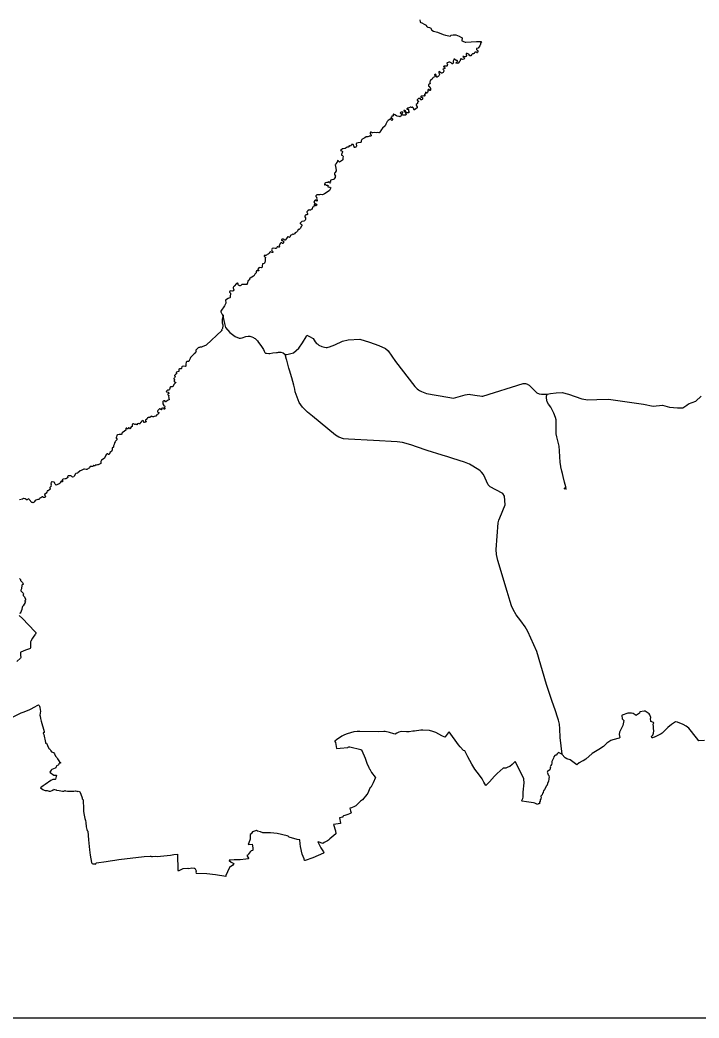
# Model space of a CAD drawing. Extents: x 0 to 452, y 0 to 685.
# Drawn here: x 87.8 to 171.7, y 0 to 123.3 of the extents above; entities that cross this region are included whole.
import ezdxf

# ---------------------------------------------------------------- set-up
doc = ezdxf.new("R2010")
doc.units = 0
doc.layers.get('0').update_dxf_attribs({"linetype": 'CONTINUOUS'})

msp = doc.modelspace()

# ---------------------------------------------------------------- linework, layer by layer
at = {"color": 7}
msp.add_lwpolyline([(0, 684.671111), (451.555556, 684.671111), (451.555556, 0), (0, 0), (0, 684.671111)], close=True, dxfattribs=at)
for points in [[(137.16441, 123.320087), (137.178741, 123.293628), (137.19638, 123.105113), (137.218429, 123.043377), (137.294497, 122.987153), (137.437813, 122.935338), (137.723342, 122.79533), (137.888707, 122.695009), (137.933906, 122.652014), (138.019896, 122.510903), (138.090451, 122.443655), (138.149983, 122.420503), (138.374879, 122.374201), (138.535833, 122.26947), (138.577726, 122.222066), (138.621823, 122.07434), (138.652691, 122.04237), (138.862153, 121.922205), (139.345018, 121.787708), (140.060495, 121.514306), (140.349332, 121.419496), (140.954566, 121.318073), (140.977717, 121.3302), (141.018507, 121.388628), (141.044965, 121.405165), (141.278681, 121.451467), (141.392231, 121.456979), (141.525625, 121.445955), (141.598386, 121.481232), (141.620434, 121.481232), (142.039358, 121.299332), (142.338116, 121.137274), (142.383316, 121.098689), (142.391033, 121.063412), (142.351345, 120.762448), (142.365677, 120.73158), (142.682075, 120.593776), (142.781293, 120.566215), (142.861771, 120.561806), (144.193507, 120.652205), (144.365486, 120.653307), (144.719366, 120.629054), (144.774488, 120.614722)], [(144.774488, 120.614722), (144.682986, 120.444948), (144.665347, 120.293915), (144.587075, 120.125243), (144.474627, 119.951059), (144.366588, 119.81546), (144.225477, 119.796719), (144.18579, 119.777977), (144.172561, 119.759236), (144.171458, 119.647891), (144.206736, 119.604896), (144.294931, 119.548672), (144.321389, 119.511189), (144.33572, 119.451658), (144.331311, 119.387717), (144.297136, 119.29842), (144.264062, 119.25322), (144.225477, 119.238889), (144.169254, 119.312752), (144.106415, 119.331493), (144.033655, 119.327083), (143.984045, 119.307239), (143.953177, 119.277474), (143.901363, 119.187075), (143.871597, 119.158412), (143.819783, 119.133056), (143.676467, 119.09888), (143.626858, 119.075729), (143.566224, 119.013993), (143.47362, 118.869575), (143.343533, 118.854141), (143.321484, 118.860755), (143.292821, 118.968793), (143.220061, 119.085651), (143.03375, 119.170538), (142.931224, 119.170538), (142.899254, 119.138568), (142.903663, 119.087856), (142.947761, 118.951155), (142.934531, 118.911467), (142.847439, 118.806736), (142.791215, 118.767049), (142.760347, 118.763741), (142.594983, 118.804531), (142.546476, 118.805634), (142.48474, 118.779175), (142.527734, 118.727361), (142.63908, 118.647986), (142.67105, 118.596172), (142.661129, 118.522309), (142.637977, 118.493646), (142.599393, 118.473802), (142.427413, 118.4275), (142.275278, 118.480417), (142.24, 118.481519), (142.20803, 118.464982), (142.181571, 118.413168), (142.159523, 118.290799), (142.142986, 118.257726), (142.018412, 118.119922), (141.95888, 117.99204), (141.919193, 117.940226), (141.862969, 117.915972), (141.642483, 117.98322), (141.620434, 118.006371), (141.644688, 118.048264), (141.793516, 118.149687), (141.825486, 118.205912), (141.823281, 118.244496), (141.803438, 118.280877), (141.774774, 118.304028), (141.656814, 118.30513), (141.448455, 118.455061), (141.383412, 118.469392), (141.350338, 118.291901), (141.302934, 118.216936), (141.288602, 118.175043), (141.313958, 118.083542), (141.310651, 118.041649), (141.28309, 117.968889), (141.254427, 117.925894), (141.200408, 117.890616), (141.164028, 117.895026), (141.050477, 118.012986), (140.971102, 118.053776), (140.891727, 118.076927), (140.768255, 118.080234), (140.685573, 118.062595), (140.542257, 118.004167), (140.522413, 117.958967), (140.572023, 117.738481), (140.567613, 117.691076), (140.545564, 117.642569), (140.505877, 117.611701), (140.164123, 117.58855), (140.109002, 117.55217), (140.104592, 117.519097), (140.121129, 117.498151), (140.240191, 117.462873), (140.274366, 117.436415), (140.285391, 117.390113), (140.271059, 117.338299), (140.251215, 117.32066), (140.027422, 117.222543), (140.09467, 117.123325), (140.124436, 117.045052), (140.128845, 116.99434), (140.10349, 116.892917), (140.048368, 116.804722), (139.964583, 116.768342), (139.89072, 116.714323), (139.828984, 116.718732), (139.521406, 116.932604), (139.501563, 116.858741), (139.513689, 116.790391), (139.597474, 116.589748), (139.595269, 116.555573), (139.530226, 116.416667), (139.439826, 116.299809), (139.322969, 116.218229), (139.294306, 116.214922), (139.272257, 116.227049), (139.248004, 116.273351), (139.240287, 116.288785), (139.198394, 116.496042), (139.168629, 116.548958), (139.088151, 116.586441), (139.0198, 116.572109), (138.997752, 116.542344), (138.996649, 116.503759), (139.045156, 116.361545), (139.029722, 116.307526), (138.979011, 116.24579), (138.815851, 116.185156), (138.759627, 116.153186), (138.679149, 115.992231), (138.55237, 115.900729), (138.498351, 115.84671), (138.437717, 115.743082), (138.42559, 115.668116), (138.427795, 115.5248), (138.43, 115.432196), (138.410156, 115.393611), (138.267943, 115.316441), (138.235972, 115.273446), (138.229358, 115.197378), (138.256918, 115.123516), (138.309835, 115.065087), (138.465278, 114.933898), (138.489531, 114.89421), (138.506068, 114.803811), (138.500556, 114.745382), (138.493941, 114.674826), (138.4752, 114.616398), (138.437717, 114.580017), (138.406849, 114.586632), (138.30763, 114.69908), (138.260226, 114.728845), (138.207309, 114.705694), (138.173134, 114.641753), (138.15329, 114.467569), (138.1125, 114.337482), (138.07612, 114.285668), (138.051866, 114.273542), (138.019896, 114.279054), (137.888707, 114.388194), (137.868863, 114.323151), (137.885399, 114.230547), (137.875477, 114.164401), (137.851224, 114.14566), (137.76303, 114.139045), (137.738776, 114.122509), (137.740981, 114.069592), (137.792795, 113.995729), (137.806024, 113.957144), (137.788386, 113.919662), (137.761927, 113.904227), (137.645069, 113.922969), (137.55467, 113.884384), (137.378281, 113.886588), (137.326467, 113.873359), (137.296701, 113.836979), (137.298906, 113.796189), (137.325365, 113.767526), (137.409149, 113.73776), (137.510573, 113.724531), (137.507266, 113.571293), (137.485217, 113.508455), (137.447734, 113.468767), (137.39592, 113.437899), (137.341901, 113.425773), (137.291189, 113.440104), (137.258116, 113.485304), (137.254809, 113.604366), (137.074011, 113.614288), (136.995738, 113.591137), (136.855729, 113.437899), (136.851319, 113.415851), (136.861241, 113.3927), (136.994636, 113.284662), (137.010069, 113.253793), (137.010069, 113.222925), (136.91967, 113.134731), (136.902031, 113.096146), (136.884393, 112.982595), (136.859037, 112.925269), (136.734462, 112.851406), (136.716823, 112.827153), (136.71572, 112.769826), (136.741076, 112.711398), (136.836988, 112.571389), (136.856832, 112.500833), (136.850217, 112.428073), (136.676033, 112.338776), (136.500747, 112.218611), (136.465469, 112.215304), (136.446727, 112.230738), (136.419167, 112.300191), (136.376172, 112.404922), (136.327665, 112.47658), (136.259314, 112.539418), (136.231754, 112.543828), (136.179939, 112.482092), (136.136944, 112.487604), (136.057569, 112.533906), (136.009062, 112.548238), (135.987014, 112.542726), (135.920868, 112.485399), (135.697075, 112.422561), (135.640851, 112.387283), (135.573602, 112.318932), (135.557066, 112.283655), (135.718021, 112.271528), (135.765425, 112.253889), (135.791884, 112.197665), (135.752196, 112.065373), (135.77204, 112.023481), (135.851415, 111.941901), (135.847005, 111.897804), (135.831571, 111.874653), (135.779757, 111.843785), (135.712509, 111.828351), (135.553759, 111.827248), (135.49533, 111.857014), (135.44572, 112.013559), (135.398316, 112.08191), (135.312326, 112.128212), (135.263819, 112.135929), (135.221927, 112.126007), (135.199879, 112.099549), (135.205391, 112.070885), (135.322248, 111.947413), (135.399418, 111.817326), (135.462257, 111.713698), (135.469974, 111.679523), (135.438004, 111.554948), (135.404931, 111.526285), (135.161293, 111.531797), (135.095148, 111.534002), (135.052153, 111.546128), (135.021285, 111.578099), (134.983802, 111.680625), (134.983802, 111.713698), (135.054358, 111.871345), (135.05546, 111.915443), (135.041129, 111.929774), (134.929783, 111.946311), (134.887891, 111.930877), (134.768828, 111.853707), (134.760009, 111.834965), (134.854818, 111.687239), (134.913247, 111.562665), (134.914349, 111.535104), (134.857023, 111.465651), (134.829462, 111.431476), (134.69717, 111.353203), (134.648663, 111.35651), (134.563776, 111.384071), (134.364236, 111.416042), (134.289271, 111.454627), (134.079809, 111.602352), (133.923264, 111.650859), (133.895703, 111.647552), (133.861528, 111.606762), (133.875859, 111.444705), (133.843889, 111.405017), (133.707188, 111.3973), (133.655373, 111.338871), (133.599149, 111.210989), (133.616788, 111.173507), (133.739158, 111.182326), (133.767821, 111.155868), (133.787665, 111.036806), (133.777743, 110.959635), (133.731441, 110.887977), (133.696163, 110.890182), (133.561667, 111.036806), (133.527491, 111.044523), (133.494418, 111.033498), (133.245269, 110.867031), (133.138333, 110.77553), (133.086519, 110.696155), (132.983993, 110.409523), (132.934384, 110.312509), (132.879262, 110.243056), (132.558455, 109.929965), (132.430573, 109.772318), (132.231033, 109.430564), (132.19796, 109.396389), (132.153863, 109.37434), (132.106458, 109.372135), (131.939991, 109.400799), (131.788958, 109.368828), (131.553038, 109.417335), (131.368932, 109.375443), (131.323733, 109.375443), (131.144037, 109.439384), (131.09112, 109.438281), (131.056944, 109.420642), (131.038203, 109.361111), (131.04592, 109.283941), (131.134115, 109.131806), (131.158368, 109.068967), (131.148446, 109.006128), (131.096632, 108.958724), (130.907014, 108.945495), (130.85079, 108.923446), (130.761493, 108.863915), (130.69645, 108.851788), (130.552031, 108.858403), (130.356901, 108.740443), (130.135312, 108.624687), (130.068064, 108.575078), (130.01184, 108.515547), (129.940182, 108.379948), (129.929158, 108.30388), (129.936875, 108.225607), (129.926953, 108.184818), (129.860807, 108.152847), (129.554332, 108.127491), (129.407708, 108.088906), (129.33605, 108.054731), (129.316207, 108.033785), (129.30849, 108.005121), (129.327231, 107.721797), (129.30849, 107.656753), (129.259983, 107.604939), (129.150842, 107.565252), (129.110052, 107.563047), (129.078082, 107.574071), (129.038394, 107.630295), (128.996502, 107.83204), (128.970043, 107.876137), (128.931458, 107.897083), (128.82783, 107.914722), (128.740738, 107.903698), (128.708768, 107.869523), (128.660261, 107.774713), (128.629393, 107.739436), (128.577578, 107.729514), (128.495998, 107.741641), (128.448594, 107.733924), (128.363707, 107.613759), (128.324019, 107.598325), (128.244644, 107.590607), (128.184011, 107.567457), (127.932656, 107.424141), (127.71217, 107.393273), (127.633898, 107.366814), (127.39908, 107.227908), (127.378134, 107.186016), (127.391363, 107.159557), (127.583186, 107.077977), (127.59862, 107.061441), (127.596415, 107.014037), (127.48066, 106.685512), (127.485069, 106.601727), (127.612951, 106.563142), (127.677995, 106.512431), (127.694531, 106.442977), (127.655946, 106.259974), (127.66697, 106.092405), (127.641615, 106.031771), (127.596415, 105.981059), (127.259071, 105.753958), (127.233715, 105.748446), (127.207257, 105.760573), (127.105833, 105.866406), (126.979054, 105.954601), (126.951493, 105.752856), (126.911806, 105.675686), (126.776207, 105.525755), (126.733212, 105.461814), (126.71447, 105.387951), (126.733212, 105.187309), (126.84125, 104.747439), (126.840148, 104.676884), (126.702344, 104.472934), (126.648325, 104.360486), (126.633993, 104.30316), (126.638403, 104.199531), (126.731007, 104.081571), (126.740929, 104.052908), (126.725495, 103.94046), (126.690217, 103.848958), (126.525955, 103.635087), (126.490677, 103.609731), (126.355078, 103.572248), (126.308776, 103.540278), (126.155538, 103.491771), (126.12908, 103.47303), (126.120261, 103.435547), (126.135694, 103.339635), (126.108134, 103.252543), (126.121363, 103.1875), (126.114748, 103.168759), (126.093802, 103.157734), (126.046398, 103.164349), (126.01112, 103.200729), (125.938359, 103.348455), (125.867804, 103.250338), (125.820399, 103.220573), (125.758663, 103.237109), (125.682595, 103.206241), (125.510616, 103.175373), (125.470929, 103.154427), (125.44888, 103.129071), (125.442266, 103.086076), (125.401476, 103.003394), (125.395963, 102.970321), (125.40809, 102.939453), (125.434549, 102.920712), (125.520538, 102.969219), (125.541484, 102.968116), (125.609835, 102.909687), (125.756458, 102.895356), (125.81599, 102.863385), (125.833629, 102.834722), (125.81158, 102.741016), (125.81599, 102.694713), (125.838038, 102.672665), (126.037578, 102.626363), (126.172075, 102.553602), (125.997891, 102.244922), (125.829219, 102.099401), (125.391554, 101.808359), (125.222882, 101.731189), (125.132483, 101.712448), (124.885538, 101.734496), (124.795139, 101.712448), (124.453386, 101.693707), (124.393854, 101.669453), (124.324401, 101.588976), (124.311172, 101.549288), (124.336528, 101.489757), (124.429132, 101.375104), (124.391649, 101.294627), (124.436849, 101.162335), (124.466615, 100.968307), (124.453386, 100.9198), (124.276997, 101.04217), (124.225182, 101.041068), (124.186597, 101.004687), (124.093993, 100.773177), (124.096198, 100.745616), (124.192109, 100.689392), (124.30125, 100.595686), (124.403776, 100.553793), (124.42803, 100.432526), (124.41921, 100.404965), (124.349757, 100.353151), (124.293533, 100.341024), (124.268177, 100.36638), (124.25605, 100.465599), (124.229592, 100.486545), (124.133681, 100.505287), (124.0973, 100.475521), (124.132578, 100.387326), (124.130373, 100.358663), (124.068637, 100.305746), (124.016823, 100.180069), (123.919809, 100.154713), (123.86138, 100.029037), (123.881224, 99.958481), (123.860278, 99.923203), (123.739011, 99.902257), (123.664045, 99.825087), (123.637587, 99.816267), (123.496476, 99.839418), (123.346545, 99.706024), (123.240712, 99.642083), (123.220868, 99.612318), (123.217561, 99.571528), (123.247326, 99.483333), (123.302448, 99.391832), (123.306858, 99.360963), (123.273785, 99.288203), (123.220868, 99.248516), (123.088576, 99.207726), (123.024636, 99.172448), (122.99928, 99.136068), (122.969514, 99.045668), (122.973924, 99.000469), (123.049991, 98.857153), (123.055504, 98.762344), (123.03566, 98.655408), (122.99487, 98.571623), (122.919905, 98.50658), (122.826198, 98.464687), (122.575946, 98.386415), (122.534054, 98.359957), (122.455781, 98.279479), (122.398455, 98.191285), (122.39625, 98.162621), (122.427118, 98.131753), (122.498776, 98.093168), (122.541771, 98.053481), (122.58697, 97.988437), (122.6002, 97.937726), (122.596893, 97.882604), (122.568229, 97.810946), (122.395148, 97.557387), (122.304748, 97.451554), (122.259549, 97.428403), (122.151511, 97.422891), (122.094184, 97.351232), (122.039062, 97.205712), (121.936537, 97.085547), (121.786606, 97.019401), (121.667543, 96.870573), (121.614627, 96.823168), (121.582656, 96.813246), (121.444852, 96.824271), (121.39855, 96.812144), (121.339019, 96.765842), (121.214444, 96.705208), (121.189088, 96.677648), (121.115226, 96.473698), (121.086562, 96.441727), (121.059002, 96.441727), (120.895842, 96.499054), (120.84072, 96.493542), (120.806545, 96.4748), (120.761345, 96.424088), (120.6952, 96.295104), (120.575035, 96.128637), (120.540859, 96.105486), (120.508889, 96.109896), (120.295018, 96.216832), (120.221155, 96.23447), (120.151701, 96.226753), (120.093273, 96.182656), (120.072326, 96.108793), (120.077838, 96.08895), (120.102092, 96.071311), (120.196901, 96.058082), (120.234384, 96.041545), (120.289505, 95.990833), (120.352344, 95.875078), (120.344627, 95.810035), (120.299427, 95.688767), (120.258637, 95.679948), (120.21454, 95.698689), (120.104297, 95.783576), (120.063507, 95.789088), (119.997361, 95.752708), (119.960981, 95.711918), (119.801129, 95.451745), (119.803333, 95.405443), (119.828689, 95.318351), (119.826484, 95.276458), (119.775773, 95.227951), (119.73388, 95.230156), (119.61592, 95.275356), (119.572925, 95.275356), (119.546467, 95.255512), (119.473707, 95.103377), (119.393229, 95.071406), (119.311649, 95.066996), (119.087856, 95.128732), (118.932413, 95.074713), (118.883906, 95.004158), (118.848629, 94.895017), (118.865165, 94.820052), (118.955564, 94.721936), (118.98974, 94.665712), (118.993047, 94.584132), (118.964384, 94.559878), (118.90816, 94.560981), (118.738386, 94.643663), (118.694288, 94.642561), (118.654601, 94.613898), (118.565304, 94.481606), (118.450651, 94.363646), (118.31395, 94.341597), (118.212526, 94.241276), (118.140868, 94.219227), (117.934713, 94.198281), (117.923689, 94.17072), (117.94684, 94.101267), (118.106693, 93.94362), (118.070312, 93.815738), (118.061493, 93.472882), (118.038342, 93.378073), (117.966684, 93.242474), (117.920382, 93.198377), (117.7473, 93.165304), (117.712023, 93.130026), (117.639262, 92.700078), (117.612804, 92.686849), (117.383498, 92.704488), (117.330582, 92.692361), (117.278768, 92.662595), (117.188368, 92.574401), (117.147578, 92.511562), (117.158602, 92.460851), (117.283177, 92.340686), (117.274358, 92.31092), (117.244592, 92.299896), (117.000955, 92.319739), (116.976701, 92.31092), (116.932604, 92.210599), (116.933707, 92.065078), (116.920477, 92.037517), (116.774957, 91.896406), (116.662509, 91.665998), (116.637153, 91.636232), (116.192873, 91.414644), (116.16421, 91.388186), (116.141059, 91.283455), (116.107986, 91.205182), (115.97349, 91.100451), (115.85553, 90.690347), (115.832379, 90.651762), (115.789384, 90.630816), (115.663707, 90.633021), (115.457552, 90.608767), (115.232656, 90.636328), (115.160998, 90.624201), (115.118004, 90.591128), (115.034219, 90.49191), (114.989019, 90.458837), (114.936102, 90.456632), (114.868854, 90.485295), (114.778455, 90.545929), (114.74428, 90.582309), (114.724436, 90.627509), (114.707899, 90.725625), (114.692465, 90.749878), (114.646163, 90.780746), (114.592144, 90.779644), (114.527101, 90.731137), (114.214011, 90.427969), (114.161094, 90.351901), (114.123611, 90.243863), (114.126918, 90.162283), (114.17322, 90.004635), (114.172118, 89.948412), (114.088333, 89.85691), (113.999037, 89.809505), (113.954939, 89.801788), (113.798394, 89.823837), (113.739965, 89.817222), (113.694766, 89.780842), (113.671615, 89.713594), (113.673819, 89.665087), (113.693663, 89.620989), (113.786268, 89.536102), (113.792882, 89.496415), (113.74217, 89.150252), (113.74658, 89.045521), (113.730043, 88.999219), (113.702483, 88.97276), (113.590035, 88.935278), (113.481997, 88.882361), (113.172213, 88.689436), (113.15237, 88.665182), (113.14355, 88.597934), (113.185443, 88.442491), (113.190955, 88.348785), (113.182136, 88.300278), (113.035512, 87.994905), (112.602257, 87.310295), (112.586823, 87.254071), (112.609974, 87.154852), (112.711398, 86.977361), (112.852509, 86.848377), (112.87125, 86.79987), (112.861328, 86.698446), (112.821641, 86.671988), (112.745573, 86.334644), (112.735651, 86.214479), (112.755495, 85.874931), (112.819436, 85.658854), (112.824948, 85.554123), (112.784158, 85.188116), (112.764314, 85.109844), (112.687144, 85.047005), (112.682734, 85.028264), (112.705886, 84.977552), (112.688247, 84.937864), (110.785451, 83.121059), (110.293768, 82.90388), (110.20888, 82.878524), (110.05013, 82.885139), (109.966345, 82.849861), (109.871537, 82.843246), (109.770113, 82.787023), (109.641129, 82.666857), (109.589314, 82.572049), (109.495608, 82.5048), (109.488993, 82.483854), (109.515451, 82.396762), (109.507734, 82.336128), (109.433872, 82.174071), (109.282838, 82.064931), (109.103143, 81.846649), (108.920139, 81.698924), (108.852891, 81.603012), (108.814306, 81.467413), (108.680912, 81.249132), (108.629097, 81.115738), (108.604844, 81.099201), (108.365616, 81.093689), (108.338056, 81.081562), (108.306085, 81.017621), (108.244349, 80.768472), (108.260886, 80.616337), (108.249861, 80.521528), (108.221198, 80.509401), (107.920234, 80.523732), (107.808889, 80.492864), (107.776918, 80.44546), (107.738333, 80.2823), (107.70967, 80.230486), (107.675495, 80.211745), (107.475955, 80.185287), (107.40099, 80.145599), (107.378941, 80.110321), (107.374531, 80.068429), (107.406502, 79.917396), (107.394375, 79.881016), (107.361302, 79.863377), (107.224601, 79.831406), (107.107743, 79.784002), (107.080182, 79.753134), (107.120972, 79.627457), (107.091207, 79.589974), (107.02947, 79.553594), (106.947891, 79.455477), (106.880643, 79.408073), (106.863004, 79.371693), (106.878437, 79.347439), (106.940174, 79.308854), (106.958915, 79.285703), (106.944583, 79.244913), (106.888359, 79.182075), (106.84316, 79.079549), (106.792448, 79.015607), (106.781424, 78.979227), (106.792448, 78.949462), (106.855287, 78.887726), (106.867413, 78.856857), (106.823316, 78.726771), (106.835443, 78.633064), (106.855287, 78.594479), (106.886155, 78.572431), (107.011832, 78.566918), (106.983168, 78.477621), (106.829931, 78.305642), (106.641415, 78.02342), (106.585191, 77.985937), (106.360295, 77.984835), (106.337144, 77.953967), (106.221389, 77.658516), (106.166268, 77.579141), (106.137604, 77.561502), (106.000903, 77.563707), (105.942474, 77.537248), (105.866406, 77.457873), (105.84546, 77.397239), (105.869713, 77.371884), (106.082483, 77.31125), (106.12658, 77.283689), (106.154141, 77.245104), (106.159653, 77.194392), (106.139809, 77.164627), (106.029566, 77.106198), (106.031771, 77.042257), (106.087995, 76.946345), (106.149731, 76.926502), (106.107838, 76.734679), (106.16296, 76.651996), (106.155243, 76.552778), (106.216979, 76.471198), (106.23572, 76.428203), (106.224696, 76.40395), (106.00421, 76.301424), (105.778212, 76.110703), (105.733012, 76.12283), (105.647023, 76.24079), (105.610643, 76.259531), (105.551111, 76.258429), (105.470634, 76.218741), (105.424332, 76.16362), (105.434254, 76.084245), (105.418819, 75.95526), (105.430946, 75.860451), (105.479453, 75.775564), (105.49158, 75.709418), (105.513629, 75.679653), (105.637101, 75.621224), (105.649227, 75.582639), (105.629384, 75.439323), (105.662457, 75.301519), (105.656944, 75.249705), (105.642613, 75.234271), (105.599618, 75.233168), (105.561033, 75.254114), (105.499297, 75.342309), (105.470634, 75.356641), (105.393463, 75.358845), (105.264479, 75.310338), (105.242431, 75.290495), (105.241328, 75.250807), (105.281016, 75.176944), (105.233611, 75.157101), (105.185104, 75.168125), (105.041788, 75.249705), (104.996588, 75.246398), (104.950287, 75.223246), (104.869809, 75.147179), (104.812483, 75.068906), (104.77059, 74.968585), (104.771693, 74.917873), (104.810278, 74.863854), (104.912804, 74.804323), (104.923828, 74.774557), (104.916111, 74.73046), (104.813585, 74.614705), (104.750747, 74.518793), (104.659245, 74.519896), (104.545694, 74.37217), (104.507109, 74.351224), (104.328516, 74.298307), (104.243629, 74.25862), (104.200634, 74.269644), (104.117951, 74.322561), (104.031962, 74.343507), (103.963611, 74.333585), (103.820295, 74.204601), (103.74974, 74.192474), (103.606424, 74.193576), (103.540278, 74.154991), (103.50059, 74.042543), (103.457595, 73.995139), (103.288924, 73.865052), (103.267977, 73.836389), (103.274592, 73.790087), (103.353967, 73.694175), (103.349557, 73.651181), (103.294436, 73.601571), (103.221675, 73.608186), (103.10592, 73.572908), (103.082769, 73.580625), (103.050799, 73.646771), (103.040877, 73.744887), (103.014418, 73.787882), (102.964809, 73.813238), (102.935043, 73.81434), (102.890946, 73.785677), (102.79283, 73.749297), (102.778498, 73.730556), (102.769679, 73.635746), (102.75204, 73.617005), (102.652821, 73.577318), (102.602109, 73.443924), (102.583368, 73.41967), (102.550295, 73.406441), (102.427925, 73.467075), (102.27138, 73.404236), (102.209644, 73.305017), (102.168854, 73.312734), (102.098299, 73.385495), (102.007899, 73.308325), (101.94947, 73.312734), (101.805052, 73.402031), (101.745521, 73.414158), (101.712448, 73.405338), (101.656224, 73.360139), (101.626458, 73.295095), (101.620946, 73.227847), (101.639687, 73.125321), (101.619844, 73.092248), (101.485347, 73.017283), (101.388333, 72.823255), (101.347543, 72.803412), (101.315573, 72.816641), (101.263759, 72.913655), (101.231788, 72.933498), (101.186588, 72.90704), (101.127057, 72.803412), (101.093984, 72.778056), (101.031146, 72.78908), (100.917595, 72.865148), (100.886727, 72.872864), (100.862474, 72.844201), (100.854757, 72.681042), (100.83822, 72.635842), (100.508594, 72.371259), (100.410477, 72.321649), (100.374097, 72.287474), (100.359766, 72.245582), (100.353151, 72.155182), (100.337717, 72.1177), (100.281493, 72.083524), (100.234088, 72.07691), (100.019115, 72.092344), (99.870287, 72.066988), (99.803038, 72.035017), (99.745712, 71.99092), (99.717049, 71.947925), (99.686181, 71.796892), (99.638776, 71.675625), (99.640981, 71.645859), (99.656415, 71.627118), (99.757838, 71.569792), (99.762248, 71.522387), (99.734687, 71.435295), (99.704922, 71.388993), (99.564913, 71.253394), (99.519713, 71.19276), (99.461285, 71.070391), (99.41388, 70.867543), (99.331198, 70.694462), (99.321276, 70.575399), (99.30474, 70.543429), (99.161424, 70.421059), (99.147092, 70.372552), (99.174653, 70.276641), (99.162526, 70.170807), (99.130556, 70.105764), (99.05559, 70.006545), (98.886918, 69.875356), (98.863768, 69.838976), (98.81967, 69.703377), (98.772266, 69.638333), (98.734783, 69.622899), (98.708325, 69.626207), (98.598082, 69.700069), (98.520912, 69.703377), (98.454766, 69.671406), (98.363264, 69.555651), (98.26625, 69.240356), (98.212231, 69.162083), (98.039149, 69.057352), (97.838507, 68.908524), (97.792205, 68.855607), (97.759132, 68.771823), (97.751415, 68.684731), (97.761337, 68.559054), (97.747005, 68.512752), (97.516597, 68.366128), (97.442734, 68.34408), (97.343516, 68.347387), (97.211224, 68.302187), (97.153898, 68.327543), (97.128542, 68.320929), (97.017196, 68.218403), (96.983021, 68.212891), (96.876085, 68.272422), (96.844115, 68.261398), (96.791198, 68.182023), (96.750408, 68.146745), (96.700799, 68.130208), (96.469288, 68.152257), (96.440625, 68.14454), (96.411962, 68.114774), (96.346918, 67.957127), (96.322665, 67.939488), (96.185963, 67.898698), (96.101076, 67.795069), (96.04375, 67.763099), (95.955556, 67.752075), (95.732865, 67.801684), (95.642465, 67.795069), (95.574115, 67.773021), (95.339297, 67.628602), (95.175035, 67.596632), (95.140859, 67.580095), (94.910451, 67.339766), (94.85974, 67.30559), (94.649175, 67.258186), (94.61059, 67.220703), (94.474991, 66.937378), (94.429792, 66.880052), (94.269939, 66.803984), (94.237969, 66.802882), (94.22033, 66.817213), (94.171823, 66.920842), (94.13875, 66.96053), (94.049453, 66.99691), (93.706597, 66.968246), (93.66691, 66.938481), (93.654783, 66.904306), (93.665807, 66.772014), (93.645963, 66.741146), (93.510365, 66.649644), (93.449731, 66.633107), (93.346102, 66.630903), (93.096953, 66.562552), (93.030807, 66.51184), (92.987812, 66.444592), (93.001042, 66.4027), (93.094748, 66.308993), (92.972379, 66.238437), (92.947023, 66.23954), (92.899618, 66.32553), (92.878672, 66.344271), (92.851111, 66.337656), (92.781658, 66.195443), (92.712205, 66.090712), (92.58763, 65.991493), (92.316432, 65.861406), (92.245877, 65.848177), (92.211701, 65.863611), (92.10697, 65.95842), (92.054054, 66.056537), (92.025391, 66.161267), (91.992318, 66.199852), (91.951528, 66.214184), (91.745373, 66.226311), (91.659384, 66.257179)], [(91.659384, 66.257179), (91.674818, 66.220799), (91.670408, 66.197648), (91.605365, 66.118273), (91.59434, 66.063151), (91.613082, 65.957318), (91.591033, 65.829436), (91.59875, 65.710373), (91.591033, 65.669583), (91.484097, 65.576979), (91.474175, 65.537292), (91.4852, 65.328932), (91.465356, 65.289245), (91.231641, 65.144826), (91.169905, 65.138212), (91.135729, 65.118368), (91.083915, 64.968437), (91.00454, 64.850477), (90.942804, 64.781024), (90.80941, 64.670781), (90.807205, 64.633299), (90.884375, 64.530773), (90.92296, 64.438168), (90.919653, 64.396276), (90.887682, 64.357691), (90.785156, 64.313594), (90.673811, 64.318003), (90.531597, 64.374227), (90.49191, 64.377535), (90.453325, 64.36651), (90.322136, 64.25296), (90.216302, 64.213273), (90.135825, 64.069957), (90.104957, 64.047908), (89.960538, 64.047908), (89.865729, 64.033576), (89.732335, 63.996094), (89.635321, 63.943177), (89.56697, 63.797656), (89.531693, 63.745842), (89.484288, 63.706155), (89.426962, 63.678594), (89.364123, 63.665364), (89.300182, 63.669774), (89.247266, 63.698437), (88.898898, 64.066649), (88.873542, 64.158151), (88.70046, 64.058932), (88.637622, 64.039088), (88.576988, 64.039088), (88.54612, 64.051215), (88.427057, 64.151537), (88.19224, 64.1802), (88.058845, 64.100825), (87.701658, 64.014835)], [(87.695043, 54.311241), (87.815208, 54.176745), (87.847179, 54.04776), (87.901198, 53.967283), (88.078689, 53.801918), (88.129401, 53.720338), (88.15145, 53.617812), (88.14704, 53.57592), (88.131606, 53.553871), (88.000417, 53.474496), (87.986085, 53.439219), (87.991597, 53.346614), (87.933168, 53.142665), (87.935373, 53.009271), (87.91553, 52.938715), (87.864818, 52.870364), (87.858203, 52.841701), (87.889071, 52.785477), (88.154757, 52.487821), (88.202162, 52.405139), (88.198854, 52.369861), (88.161372, 52.30592), (88.154757, 52.268438), (88.179011, 52.213316), (88.271615, 52.088741), (88.42816, 51.802109), (88.450208, 51.738168), (88.452413, 51.679739), (88.431467, 51.63895), (88.367526, 51.567292), (88.347682, 51.528707), (88.349887, 51.492326), (88.429262, 51.401927), (88.413828, 51.344601), (88.174601, 50.942213), (88.076484, 50.861736), (88.032387, 50.775746), (87.997109, 50.483602), (87.839462, 50.062474), (87.809696, 50.030503), (87.699453, 49.962153)], [(87.681814, 49.732847), (88.062153, 49.370148), (89.609965, 47.737448), (89.713594, 47.640434), (89.733437, 47.610668), (89.731233, 47.566571), (89.666189, 47.403412), (89.61658, 47.321832), (89.404913, 47.064965), (89.316719, 46.931571), (89.114974, 46.567769), (89.080799, 46.483984), (89.06316, 46.392482), (89.074184, 45.936076), (89.059852, 45.722205), (89.037804, 45.662674), (88.934175, 45.605347), (88.713689, 45.548021), (88.45572, 45.457621), (87.855998, 45.201857), (87.843872, 45.158863), (87.850486, 45.028776), (87.819618, 44.84908), (87.857101, 44.541502), (87.841667, 44.474253), (87.39408, 44.042101)], [(86.860504, 37.180573), (87.908915, 37.702023), (88.144835, 37.802344), (88.888976, 38.060313), (88.973863, 38.097795), (89.142535, 38.211345), (89.499722, 38.410885), (89.991406, 38.661137), (90.04763, 38.678776), (90.099444, 38.665547), (90.123698, 38.629167), (90.160078, 38.513412), (90.232838, 38.393246), (90.274731, 38.069132), (90.28355, 37.919201), (90.233941, 37.423107), (90.241658, 37.307352), (90.297882, 36.990955), (90.370643, 36.678967), (90.735547, 35.394635), (90.755391, 35.284392), (90.735547, 35.260139), (90.649557, 35.231476), (90.637431, 35.20612), (90.714601, 35.014297), (90.903116, 34.047465), (90.936189, 33.962578), (91.027691, 33.937222), (91.072891, 33.882101), (91.183134, 33.689175), (91.344088, 33.302222), (91.382674, 33.242691), (91.449922, 33.205208), (91.486302, 33.164418), (91.585521, 32.991337), (91.653872, 32.900937), (91.891997, 32.788489), (92.039722, 32.619818), (92.144453, 32.360746), (92.178629, 32.316649), (92.324149, 32.199792), (92.420061, 32.014583), (92.658186, 31.654088), (92.752995, 31.557075), (92.772838, 31.507465), (92.765122, 31.481007), (92.619601, 31.443524), (92.584323, 31.411554), (92.513768, 31.288082), (92.468568, 31.239575), (92.285564, 31.174531), (92.258004, 31.123819), (92.241467, 31.014679), (92.216111, 30.946328), (92.184141, 30.904436), (92.133429, 30.87026), (91.690252, 30.692769), (91.608672, 30.621111), (91.467561, 30.369757), (91.495122, 30.332274), (91.947118, 30.021389), (92.061771, 29.991623), (92.294384, 29.987213), (92.147761, 29.490017), (92.126814, 29.460252), (91.982396, 29.466866), (91.845694, 29.451432), (91.677023, 29.404028), (91.561268, 29.350009), (90.874453, 28.846198), (90.642943, 28.702882), (90.318828, 28.451528)], [(172.351788, 34.295512), (171.629696, 34.259132), (171.369523, 34.627344), (170.428047, 35.808047), (170.063143, 36.073732), (169.725799, 36.274375), (169.019141, 36.543368), (168.753455, 36.601797), (168.268386, 36.262248), (167.814184, 35.894037), (167.097604, 35.192891), (166.981849, 35.100287), (166.177075, 34.699002), (166.132977, 34.710026), (165.940052, 34.632856), (165.865087, 34.628446), (165.834219, 34.64829), (165.791224, 34.830191), (165.862882, 34.84342), (165.955486, 34.958073), (166.045886, 35.178559), (166.095495, 35.460781), (166.046988, 35.756232), (166.063524, 36.028533), (166.023837, 36.285399), (166.072344, 36.484939), (166.046988, 36.5125), (165.733898, 36.640382), (165.731693, 36.756137), (165.666649, 36.925912), (165.701927, 37.146398), (165.599401, 37.463898), (165.497977, 37.569731), (165.006293, 37.894948), (164.881719, 37.903767), (164.344835, 37.824392), (164.307352, 37.679974), (163.94355, 37.408776), (163.899453, 37.395547), (163.515807, 37.635877), (163.306345, 37.681076), (163.095781, 37.681076), (162.884115, 37.646901), (162.162023, 37.430825), (162.150998, 37.393342), (162.188481, 36.962292), (162.322977, 36.785903), (162.371484, 36.74842), (162.314158, 36.339418), (162.259037, 36.124444), (161.919488, 35.465191), (161.855547, 35.297621), (161.821372, 35.040755), (161.882005, 34.637266), (161.820269, 34.582144), (161.009983, 34.364965), (160.761936, 34.266849), (160.285686, 33.978012), (159.845816, 33.557986), (159.282474, 33.169931), (158.462266, 32.669427), (157.672925, 31.993637), (157.333377, 31.757717), (157.237465, 31.743385), (156.842795, 31.507465), (156.591441, 31.298003), (156.56388, 31.301311), (156.066684, 31.63645), (155.753594, 31.878984), (155.324748, 32.030017), (155.129618, 32.162309), (154.70849, 32.61651), (154.317127, 32.82046), (154.286259, 32.821562), (154.120894, 32.649583), (154.02829, 32.489731), (153.930174, 32.491936), (153.849696, 32.4302), (153.724019, 32.287986), (153.667795, 32.093958), (153.501328, 31.688264), (153.490304, 31.466675), (153.444002, 31.317847), (153.378958, 31.191068), (153.298481, 31.098463), (153.285252, 31.044444), (153.31612, 30.908845), (153.291866, 30.855929), (153.291866, 30.758915), (153.226823, 30.645364), (152.955625, 30.43921), (152.923655, 30.390703), (152.939088, 30.272743), (153.043819, 30.030208), (153.11658, 29.943116), (153.137526, 29.709401), (153.095634, 29.625616), (153.103351, 29.502144), (153.052639, 29.267326), (153.061458, 29.216614), (153.025078, 29.174722), (152.943498, 28.958646), (152.95342, 28.881476), (152.92145, 28.832969), (152.919245, 28.77013), (152.83105, 28.70178), (152.580799, 28.248681), (152.447405, 28.05355), (152.414332, 27.923463), (152.411024, 27.829757), (152.341571, 27.763611), (152.285347, 27.591632), (152.246762, 27.530998), (152.144236, 27.46375), (152.11447, 27.413038), (152.15967, 27.177118), (152.125495, 27.061363), (152.027379, 26.953325), (152.05053, 26.807804), (151.956823, 26.675512), (151.953516, 26.643542), (151.998715, 26.555347), (151.986588, 26.526684), (151.922648, 26.505738), (151.898394, 26.460538), (151.815712, 26.473767), (151.785946, 26.450616), (151.756181, 26.376753), (151.63822, 26.418646), (151.371432, 26.564167), (151.203863, 26.574088), (150.358299, 26.727326), (149.810391, 26.79237), (149.772908, 26.82875), (149.780625, 26.876155), (149.912917, 27.138533), (149.947092, 27.290668), (149.958116, 27.901415), (150.047413, 29.074401), (150.028672, 29.528602), (150.009931, 29.595851), (148.967031, 31.700391), (148.572361, 31.309028), (148.273602, 31.088542), (148.059731, 30.99704), (147.805069, 30.857031), (147.527257, 30.87026), (147.456701, 30.849314), (146.715868, 30.213212), (146.387344, 29.895712), (145.779905, 29.187951), (145.37421, 28.749184), (145.343342, 28.737057), (145.073247, 29.151571), (144.859375, 29.553958), (144.558412, 30.005955), (143.976328, 30.763325), (143.594887, 31.347613), (143.105408, 32.249401), (142.712943, 33.004566), (142.558602, 33.05638), (142.151806, 33.484123), (141.948958, 33.769653), (140.794713, 35.367075)], [(140.794713, 35.367075), (140.660217, 35.227066), (140.315156, 34.726562), (140.268854, 34.701207), (139.907257, 34.851137), (139.167526, 35.257934), (138.782778, 35.413377), (138.385903, 35.510391), (137.56349, 35.568819), (137.290087, 35.556693), (136.505156, 35.440937), (136.308924, 35.43763), (135.865747, 35.367075), (135.530608, 35.340616), (134.913247, 35.390226), (134.562674, 35.306441), (134.342187, 35.212734), (134.108472, 35.087057), (133.942005, 35.100287), (133.421658, 35.259037), (132.870443, 35.400148), (132.741458, 35.416684), (132.013854, 35.371484), (129.750564, 35.402352), (129.420937, 35.392431), (129.005321, 35.342821), (128.181806, 35.098082), (127.881944, 34.988941), (127.523655, 34.827986), (126.861094, 34.377092), (126.668168, 34.201806), (126.659349, 34.169835), (126.753056, 34.036441), (126.863299, 33.2923), (127.331832, 33.346319), (128.273307, 33.403646), (128.335043, 33.476406), (128.397882, 33.503967), (128.525764, 33.497352), (129.876241, 33.173238), (129.987587, 33.099375), (130.026172, 33.044253), (130.402101, 32.116007), (130.621484, 31.476597), (130.880556, 30.957352), (130.922448, 30.806319), (130.974262, 30.745686), (131.184826, 30.347708), (131.654462, 29.754601), (131.677613, 29.699479), (131.400903, 29.044635), (131.110963, 28.485703), (131.053637, 28.462552), (130.908116, 28.178125), (130.748264, 27.771328), (130.626997, 27.602656), (130.069167, 26.959939), (129.832144, 26.803394), (129.382352, 26.335963), (129.245651, 26.226823), (129.089106, 26.138628), (128.719792, 25.984288), (128.511432, 25.928064), (128.590807, 25.602847), (128.680104, 25.380156), (128.658056, 25.317318), (128.481667, 25.222509), (128.289844, 25.148646), (127.906198, 25.04171), (127.741936, 24.966745), (127.651537, 24.890677), (127.658151, 24.802482), (127.248047, 24.717595), (127.377031, 24.073776), (127.357187, 24.047318), (126.792743, 23.967943), (126.48737, 23.899592), (126.740929, 23.117969), (126.803768, 22.758576), (126.034271, 22.142318), (125.877726, 21.98908), (125.763073, 21.91191), (125.33533, 21.692526), (125.182092, 21.566849), (124.61434, 21.765287), (124.559219, 21.768594), (124.947274, 21.021146), (125.25375, 20.552613), (125.313281, 20.399375), (125.286823, 20.371814), (123.946268, 19.80296), (122.987153, 19.44467), (122.926519, 19.475538), (122.870295, 19.682795), (122.738004, 19.959505), (122.645399, 20.235113), (122.438143, 21.174384), (122.380816, 21.535981), (122.337821, 22.001207), (122.031345, 22.039792), (121.013802, 22.329731), (120.905764, 22.475252), (120.770165, 22.491788), (119.539852, 22.780625), (118.739488, 22.897482), (118.017396, 22.873229), (117.773759, 22.885356), (117.478307, 23.016545), (117.131042, 23.088203), (116.975599, 23.154349), (116.614002, 23.061745), (116.497144, 22.996701), (116.321858, 22.757474), (116.190668, 22.682509), (116.202795, 22.103732), (116.17303, 21.958212), (115.963568, 21.444479), (116.451944, 21.465425), (116.528012, 21.013429), (116.51809, 20.75546), (116.500451, 20.715773), (116.335087, 20.657344), (116.242483, 20.586788), (116.060582, 20.32441), (116.006562, 20.20645), (115.959158, 20.152431), (115.783872, 20.089592), (115.823559, 20.005807), (116.013177, 19.759965), (116.019792, 19.714766), (115.974592, 19.682795), (115.653785, 19.611137), (114.983507, 19.551606), (114.240469, 19.547196), (113.775243, 19.487665), (113.602162, 19.486562), (113.623108, 19.442465), (113.848004, 19.267179), (114.199679, 19.072049), (114.053056, 18.890148), (113.639644, 18.581467), (113.595547, 18.509809), (113.213004, 17.612431), (113.183238, 17.475729), (111.940799, 17.691806), (110.873646, 17.813073), (109.560651, 17.842838)], [(90.318828, 28.451528), (90.575694, 28.244271), (90.746571, 28.145052), (90.885477, 28.109774), (91.023281, 28.09434), (91.115886, 28.096545), (91.36724, 28.037014), (91.494019, 28.024887), (91.556858, 28.033707), (91.736554, 28.117491), (91.866641, 28.145052), (91.885382, 28.160486), (91.921762, 28.267422), (92.035312, 28.220017), (92.176424, 28.211198), (92.251389, 28.192457), (92.297691, 28.134028), (92.626215, 28.116389), (93.001042, 28.048038), (93.175226, 28.033707), (93.352717, 28.089931), (93.407838, 28.088828), (93.655886, 28.022682), (93.81684, 28.014965), (94.269939, 28.025989), (94.430894, 28.013863), (94.599566, 28.06678), (94.635946, 28.06678), (94.792491, 28.007248), (94.825564, 28.003941), (94.940217, 28.031502), (95.093455, 27.969766), (95.148576, 27.932283), (95.208108, 27.856215), (95.395521, 27.34579), (95.429696, 27.184835), (95.466076, 27.075694), (95.557578, 26.945607), (95.617109, 25.809002), (95.619314, 25.516857), (95.68546, 25.072578), (95.769245, 24.663576), (95.856337, 24.394583), (95.896024, 24.164175), (95.952248, 23.629496), (96.026111, 23.284436), (96.064696, 23.157656), (96.12974, 23.071667), (96.239983, 22.02546), (96.343611, 20.777509), (96.422986, 20.121562), (96.607092, 19.205443), (96.629141, 19.152526), (96.705208, 19.079766), (96.773559, 19.043385), (96.901441, 19.031259), (96.953255, 19.041181), (97.098776, 19.01803), (97.131849, 19.044488), (97.188073, 19.17237), (97.234375, 19.191111), (98.42059, 19.333325), (98.897943, 19.425929), (99.486641, 19.49428), (99.97171, 19.585781), (103.101511, 19.936354), (103.857778, 19.996988), (103.934948, 19.984861), (104.004401, 19.947378), (104.124566, 19.944071), (104.544592, 19.988168), (104.715469, 19.974939), (106.368012, 20.132587), (106.764887, 20.187708), (107.210269, 20.228498), (107.230113, 20.215269), (107.268698, 18.276094), (107.280825, 18.218767), (107.430755, 18.237509), (107.525564, 18.265069), (107.763689, 18.398463), (107.90921, 18.4602), (108.485781, 18.505399), (108.642326, 18.493273), (109.018255, 18.548394), (109.293863, 18.514219), (109.33355, 18.527448), (109.364418, 18.503194), (109.506632, 18.276094), (109.534193, 18.205538), (109.53309, 18.151519), (109.503325, 18.010408), (109.518759, 17.910087), (109.560651, 17.842838)]]:
    msp.add_lwpolyline(points, dxfattribs=at)
at = {"color": 2}
for points in [[(112.79408, 86.867118), (112.873455, 86.642222)], [(112.873455, 86.642222), (112.889991, 86.55072)], [(112.889991, 86.55072), (113.022283, 85.817604), (113.068585, 85.644523), (113.161189, 85.307179), (113.691458, 84.703047), (114.356224, 84.190417), (114.835781, 84.009618), (115.030912, 84.01072), (115.233759, 84.047101), (115.670321, 84.189314), (115.947031, 84.234514), (116.177439, 84.229002), (116.415564, 84.152934), (116.609592, 84.062535), (116.716528, 84.01072), (116.822361, 83.935755), (116.975599, 83.786927), (117.114505, 83.654635), (117.253412, 83.47053), (117.517995, 83.104523), (117.835495, 82.596302), (117.928099, 82.402274), (118.03724, 82.213759), (118.106693, 82.117847), (118.231268, 82.138793), (118.514592, 82.109028), (118.620425, 82.11013), (118.997457, 82.160842), (119.450556, 82.207144), (119.587257, 82.225885), (119.711832, 82.252344), (120.001771, 82.242422), (120.270764, 82.175174), (120.548576, 81.953585)], [(120.548576, 81.953585), (120.734887, 81.981146), (121.549583, 82.175174), (122.207734, 82.756155), (122.688394, 83.430842), (123.122752, 84.174982), (123.225278, 84.356884)], [(123.225278, 84.356884), (123.54388, 84.208056), (124.010208, 83.931345), (124.251641, 83.539982), (124.400469, 83.350364), (124.58237, 83.240121)], [(124.58237, 83.240121), (124.701432, 83.136493), (125.0498, 82.972231), (125.225087, 82.918212), (125.406988, 82.878524), (125.60322, 82.856476), (125.721181, 82.854271), (125.864497, 82.878524), (126.000095, 82.918212), (126.688012, 83.167361), (127.618463, 83.609436), (128.316302, 83.802361), (129.773715, 83.85638)], [(129.773715, 83.85638), (130.93678, 83.492578), (132.098741, 83.104523), (132.921155, 82.694418), (133.246372, 82.42322), (134.161389, 81.104713), (136.540434, 78.012396), (136.823759, 77.732378), (137.002352, 77.617726), (137.135747, 77.541658), (137.393715, 77.391727), (137.997847, 77.160217), (140.618325, 76.694991), (141.315061, 76.593568), (142.787908, 76.981623), (143.253134, 77.058793), (143.438342, 77.03013), (144.260755, 76.903351), (144.600304, 76.858151), (144.837326, 76.827283), (144.958594, 76.810746), (149.920634, 78.388325), (150.060643, 78.402656), (150.210573, 78.405963), (150.470747, 78.316667), (150.521458, 78.283594), (150.674696, 78.181068), (151.122283, 77.725764), (151.624991, 77.237387), (151.911623, 77.100686), (152.192743, 77.056588), (152.913733, 77.092969), (153.330451, 77.171241), (154.02388, 77.250616), (154.755894, 77.292509), (155.524288, 77.081944), (157.205495, 76.500963), (157.941918, 76.360955), (159.056476, 76.405052), (160.50066, 76.462378), (164.802344, 75.818559), (166.019427, 75.609097), (167.151623, 75.725955), (168.011519, 75.474601), (169.018038, 75.383099), (169.675087, 75.379792), (170.155747, 75.729262), (170.387257, 75.881398), (171.274713, 76.206614), (171.933967, 76.841614)], [(121.714948, 77.697101), (121.611319, 78.183273), (121.348941, 79.088368), (121.072231, 80.039766), (120.998368, 80.29112), (120.734887, 81.27559), (120.708429, 81.372604), (120.548576, 81.953585)], [(147.412604, 64.812995), (147.362995, 64.838351), (145.858177, 65.610052), (145.625564, 65.888967), (145.035764, 67.129201), (144.787717, 67.456623), (144.635582, 67.5823), (144.463602, 67.724514), (143.304948, 68.406918), (142.693099, 68.677014), (141.25112, 69.142239), (141.122136, 69.177517), (140.621632, 69.336267), (139.93592, 69.524783), (138.087144, 70.118993), (137.851224, 70.182934), (136.04434, 70.826753), (135.040026, 71.106771), (134.369748, 71.189453), (131.450512, 71.348203), (128.34717, 71.516875), (127.719887, 71.570894), (127.160955, 71.772639), (126.750851, 72.005252), (123.908785, 74.345712), (123.278194, 74.864957), (122.67296, 75.454757), (122.270573, 76.051172), (121.999375, 76.710425), (121.782196, 77.380703), (121.714948, 77.697101)], [(154.481389, 69.318628), (154.439497, 70.079306), (154.404219, 70.629418), (154.234444, 71.31954), (154.119792, 71.783663), (154.020573, 72.192665), (154.005139, 72.965469), (154.005139, 73.883793), (153.937891, 74.190269), (153.739453, 74.717231), (153.359115, 75.452552), (153.084609, 75.842812), (152.892787, 76.140469), (152.815616, 76.561597), (152.83546, 76.823976), (152.913733, 77.092969)], [(155.268524, 65.292552), (155.195764, 65.606745), (155.060165, 66.199852), (154.890391, 66.912023), (154.804401, 67.258186), (154.729436, 67.558047), (154.603759, 68.110364), (154.597144, 68.139028), (154.525486, 68.685833), (154.481389, 69.318628)], [(155.195764, 65.606745), (154.984097, 65.355391)], [(154.752587, 32.586745), (154.506745, 34.641675), (154.476979, 35.709931), (154.413038, 36.292014), (154.30941, 36.805746), (154.231137, 37.038359), (153.902613, 38.073542), (153.541016, 39.113134), (152.813412, 41.187908), (151.623889, 45.294462), (150.498307, 47.744062), (150.184115, 48.333863), (149.648333, 49.086823), (149.091606, 49.829861), (148.693629, 50.454939), (148.484167, 50.92237), (148.324314, 51.443819), (147.949488, 52.693976), (146.791936, 56.515), (146.645312, 57.247014), (146.592396, 57.883116), (146.831623, 61.171667), (146.935252, 61.522239), (147.065338, 61.809974), (147.724592, 63.399679), (147.646319, 64.48447), (147.412604, 64.812995)]]:
    msp.add_lwpolyline(points, dxfattribs=at)

doc.saveas('drawing.dxf')
